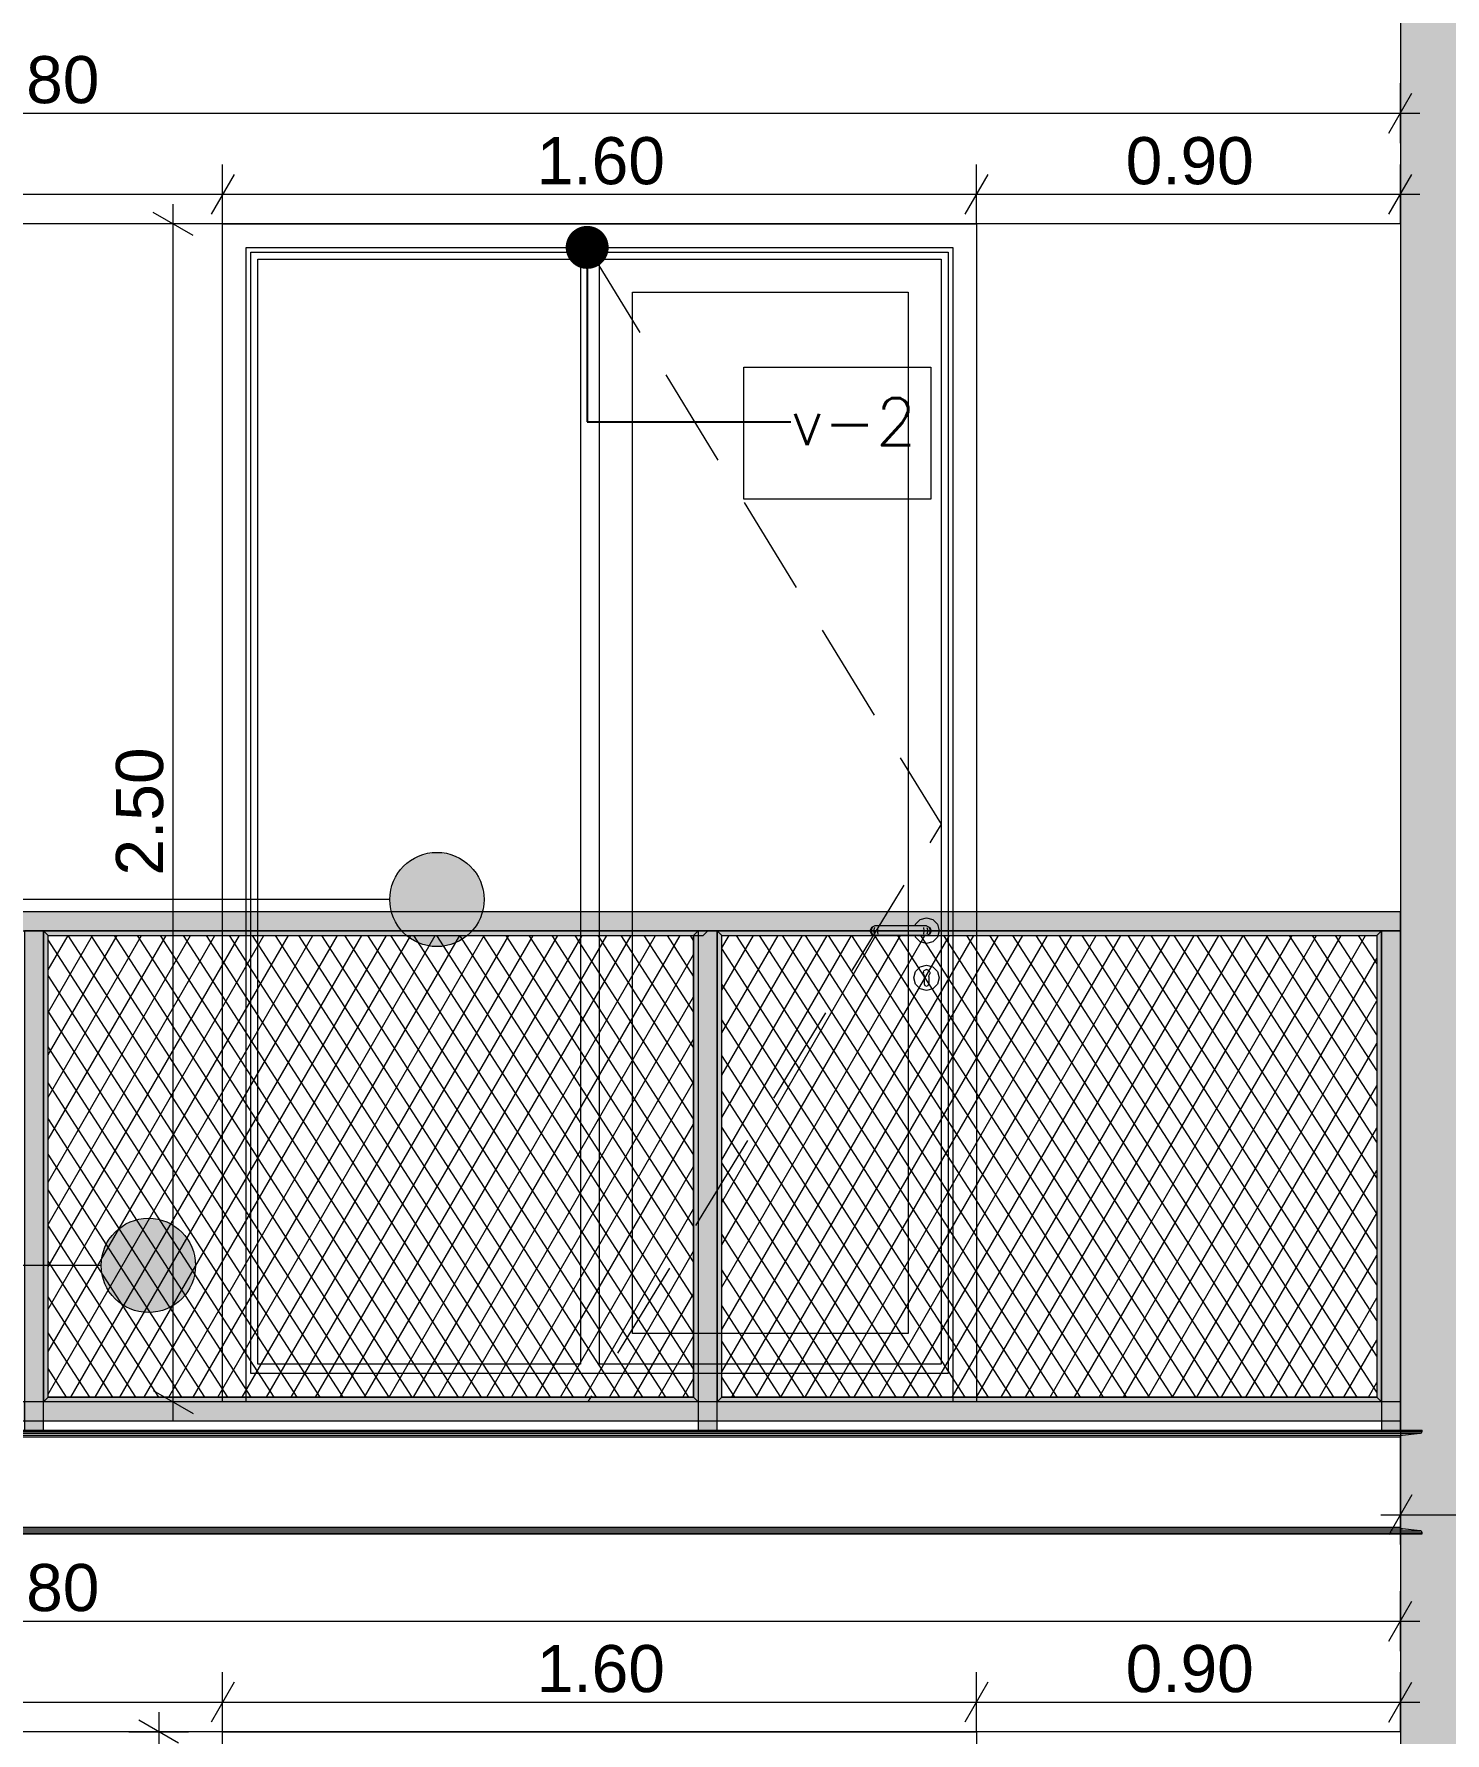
# Model space of a CAD drawing. Header units: millimetres. Extents: x 475616349 to 476941521, y 4620115302 to 4621446928.
# Drawn here: x 476651762 to 476654757, y 4620522118 to 4620525723 of the extents above; entities that cross this region are included whole.
import ezdxf

# ---------------------------------------------------------------- set-up
doc = ezdxf.new("R2010")
doc.units = ezdxf.units.MM
doc.header["$MEASUREMENT"] = 0
doc.linetypes.add('Hidden Line', pattern=[317.5, 211.666667, -105.833333])
for name, color, linetype, lineweight in [('2D Drafting - General_Pen_No__30_Pen_No__9_Pen_No__9_Pen_No__253', 252, 'Continuous', 0), ('2D Drafting - General_Pen_No__30_Pen_No__9_Pen_No__9_Pen_No__7', 7, 'Continuous', 0), ('2D Drafting - General_Pen_No__7_Pen_No__7', 7, 'Continuous', 0), ('New_2D Drafting - General_Pen_No__2_Pen_No__250', 7, 'Continuous', 0), ('New_2D Drafting - General_Pen_No__30_Pen_No__9_Pen_No__9_Pen_No__255', 255, 'Continuous', 0), ('New_2D Drafting - General_Pen_No__30_Pen_No__9_Pen_No__9_Pen_No__7', 7, 'Continuous', 0), ('New_2D Drafting - General_Pen_No__4', 7, 'Continuous', 0), ('New_2D Drafting - General_Pen_No__7', 7, 'Continuous', 0), ('New_Structural - Bearing_Pen_No__250', 7, 'Continuous', 0), ('New_zoma_Pen_No__4', 7, 'Continuous', 0), ('New_zoma_Pen_No__7', 7, 'Continuous', 0), ('Structural - Bearing_Pen_No__250', 7, 'Continuous', 0), ('zoma_Pen_No__142', 142, 'Continuous', 0), ('zoma_Pen_No__5_Pen_No__142', 142, 'Continuous', 0)]:
    doc.layers.add(name, color=color, linetype=linetype, lineweight=lineweight)
for name, color, linetype in [('New_zoma', 7, 'Continuous'), ('zoma', 7, 'Continuous'), ('zoma_Pen_No__5', 7, 'Continuous')]:
    doc.layers.add(name, color=color, linetype=linetype)
doc.styles.add('GENERATED_STYLE_1', font='arial.ttf')
doc.styles.add('GENERATED_STYLE_2', font='arial.ttf')
doc.dimstyles.new('GENERATED_STYLE__1', dxfattribs={"dimtxt": 200, "dimasz": 64.421331, "dimexe": 0.18, "dimexo": 3, "dimgap": 0.09, "dimtad": 1, "dimtih": 1, "dimtoh": 1, "dimlfac": 0.001, "dimzin": 0, "dimdsep": 46, "dimtxsty": 'GENERATED_STYLE_2', "dimblk": 'ARROWHEAD_2', "dimblk1": 'ARROWHEAD_2', "dimblk2": 'ARROWHEAD_2', "dimcen": 0.09, "dimclrd": 142, "dimclre": 142, "dimclrt": 142, "dimadec": 0, "dimazin": 0, "dimtfac": 1, "dimtdec": 4, "dimtmove": 0, "dimatfit": 3, "dimfxl": 1, "dimtolj": 1, "dimtzin": 0, "dimarcsym": 0})
doc.dimstyles.new('GENERATED_STYLE__18', dxfattribs={"dimtxt": 100, "dimasz": 64.421331, "dimexe": 0.18, "dimexo": 3, "dimgap": 0.09, "dimtad": 1, "dimtih": 1, "dimtoh": 1, "dimlfac": 0.001, "dimzin": 0, "dimdsep": 46, "dimtxsty": 'GENERATED_STYLE_1', "dimblk": 'ARROWHEAD_2', "dimblk1": 'ARROWHEAD_2', "dimblk2": 'ARROWHEAD_2', "dimcen": 0.09, "dimclrd": 7, "dimclre": 7, "dimclrt": 7, "dimadec": 0, "dimazin": 0, "dimtfac": 1, "dimtdec": 4, "dimtmove": 0, "dimatfit": 3, "dimfxl": 1, "dimtolj": 1, "dimtzin": 0, "dimarcsym": 0})
doc.dimstyles.new('GENERATED_STYLE__19', dxfattribs={"dimtxt": 100, "dimasz": 64.421331, "dimexe": 0.18, "dimexo": 3, "dimgap": 0.09, "dimtad": 1, "dimlfac": 0.001, "dimzin": 0, "dimdsep": 46, "dimtxsty": 'GENERATED_STYLE_1', "dimblk": 'ARROWHEAD_2', "dimblk1": 'ARROWHEAD_2', "dimblk2": 'ARROWHEAD_2', "dimcen": 0.09, "dimclrd": 7, "dimclre": 7, "dimclrt": 7, "dimadec": 0, "dimazin": 0, "dimtfac": 1, "dimtdec": 4, "dimtmove": 0, "dimatfit": 3, "dimfxl": 1, "dimtolj": 1, "dimtzin": 0, "dimarcsym": 0})
doc.dimstyles.new('GENERATED_STYLE__48', dxfattribs={"dimtxt": 0.18, "dimasz": 182.4, "dimexe": 0.18, "dimexo": 0.0625, "dimgap": 0.09, "dimtad": 0, "dimtih": 1, "dimtoh": 1, "dimdec": 4, "dimzin": 0, "dimdsep": 46, "dimcen": 0.09, "dimadec": 0, "dimazin": 0, "dimtfac": 1, "dimtdec": 4, "dimtmove": 0, "dimatfit": 3, "dimldrblk": 'ARROWHEAD_11', "dimfxl": 1, "dimtolj": 1, "dimtzin": 0, "dimarcsym": 0})
pattern_1 = [(60, (476577134.07, 4620325125.74), (-38.971143, 22.5), []), (122.833095, (476577134.07, 4620325125.74), (36.80608, 18.75), [])]

# ---------------------------------------------------------------- blocks, each defined once
blk = doc.blocks.new('*D215', base_point=(476577134.1, 4620325125.7))
at = {"layer": 'zoma_Pen_No__142', "color": 142, "linetype": 'Continuous', "lineweight": 0, "transparency": 16777216}
for p, q in [((476647960.3, 4620514642.2), (476647911.3, 4620514557.4)), ((476647935.8, 4620514536.2), (476647935.8, 4620514663.4)), ((476689711.3, 4620514557.4), (476689760.3, 4620514642.2)), ((476689735.8, 4620514536.2), (476689735.8, 4620514663.4)), ((476647894.3, 4620514599.8), (476647935.8, 4620514599.8)), ((476647935.8, 4620514599.8), (476689735.8, 4620514599.8)), ((476689735.8, 4620514599.8), (476689777.2, 4620514599.8))]:
    blk.add_line(p, q, dxfattribs=at)
at = {"layer": 'zoma_Pen_No__142', "color": 142, "lineweight": 0, "transparency": 16777216, "insert": (476668493.8, 4620514639.8), "char_height": 200, "attachment_point": 7, "style": 'GENERATED_STYLE_2'}
blk.add_mtext('\\A1;{\\pql;\\fArial CYR|b0|i0|c204|p34;41.80}', dxfattribs=at)
blk = doc.blocks.new('ARROWHEAD_2')
at = {"color": 0, "linetype": 'Continuous', "lineweight": 0}
for p, q in [((-0.378, -0.655), (0.378, 0.655)), ((0, 0), (-1, 0))]:
    blk.add_line(p, q, dxfattribs=at)
blk = doc.blocks.new('*D683', base_point=(476577134.1, 4620325125.7))
at = {"layer": 'New_zoma_Pen_No__4', "color": 7, "linetype": 'Continuous', "lineweight": 0, "transparency": 16777216}
for p, q in [((476648862, 4620522291.4), (476648862, 4620522418.6)), ((476654662, 4620522291.4), (476654662, 4620522418.6)), ((476648886.5, 4620522397.4), (476648837.5, 4620522312.6)), ((476654637.5, 4620522312.6), (476654686.5, 4620522397.4)), ((476648820.6, 4620522355), (476648862, 4620522355)), ((476648862, 4620522355), (476654662, 4620522355)), ((476654662, 4620522355), (476654703.5, 4620522355))]:
    blk.add_line(p, q, dxfattribs=at)
at = {"layer": 'New_zoma_Pen_No__7', "color": 7, "lineweight": 0, "transparency": 16777216, "insert": (476651629, 4620522375), "char_height": 100, "attachment_point": 7, "style": 'GENERATED_STYLE_1'}
blk.add_mtext('\\A1;{\\pql;\\fArial|b0|i0|c0|p34;5.80}', dxfattribs=at)
blk = doc.blocks.new('*D686', base_point=(476577134.1, 4620325125.7))
at = {"layer": 'New_zoma_Pen_No__4', "color": 7, "linetype": 'Continuous', "lineweight": 0, "transparency": 16777216}
for p, q in [((476650961.9, 4620522119.4), (476650961.9, 4620522246.6)), ((476652162.3, 4620522119.4), (476652162.3, 4620522246.6)), ((476650986.3, 4620522225.4), (476650937.4, 4620522140.6)), ((476652186.7, 4620522225.4), (476652137.8, 4620522140.6)), ((476650961.9, 4620522183), (476652162.3, 4620522183))]:
    blk.add_line(p, q, dxfattribs=at)
at = {"layer": 'New_zoma_Pen_No__7', "color": 7, "lineweight": 0, "transparency": 16777216, "insert": (476651429, 4620522203), "char_height": 100, "attachment_point": 7, "style": 'GENERATED_STYLE_1'}
blk.add_mtext('\\A1;{\\pql;\\fArial|b0|i0|c0|p34;1.20}', dxfattribs=at)
blk = doc.blocks.new('*D687', base_point=(476577134.1, 4620325125.7))
at = {"layer": 'New_zoma_Pen_No__4', "color": 7, "linetype": 'Continuous', "lineweight": 0, "transparency": 16777216}
for p, q in [((476652162.3, 4620522119.4), (476652162.3, 4620522246.6)), ((476653762.3, 4620522119.4), (476653762.3, 4620522246.6)), ((476652186.7, 4620522225.4), (476652137.8, 4620522140.6)), ((476653786.7, 4620522225.4), (476653737.8, 4620522140.6)), ((476652162.3, 4620522183), (476653762.3, 4620522183))]:
    blk.add_line(p, q, dxfattribs=at)
at = {"layer": 'New_zoma_Pen_No__7', "color": 7, "lineweight": 0, "transparency": 16777216, "insert": (476652829.2, 4620522203), "char_height": 100, "attachment_point": 7, "style": 'GENERATED_STYLE_1'}
blk.add_mtext('\\A1;{\\pql;\\fArial|b0|i0|c0|p34;1.60}', dxfattribs=at)
blk = doc.blocks.new('*D688', base_point=(476577134.1, 4620325125.7))
at = {"layer": 'New_zoma_Pen_No__4', "color": 7, "linetype": 'Continuous', "lineweight": 0, "transparency": 16777216}
for p, q in [((476653762.3, 4620522119.4), (476653762.3, 4620522246.6)), ((476654662, 4620522119.4), (476654662, 4620522246.6)), ((476653786.7, 4620522225.4), (476653737.8, 4620522140.6)), ((476654637.5, 4620522140.6), (476654686.5, 4620522225.4)), ((476653762.3, 4620522183), (476654662, 4620522183)), ((476654662, 4620522183), (476654703.5, 4620522183))]:
    blk.add_line(p, q, dxfattribs=at)
at = {"layer": 'New_zoma_Pen_No__7', "color": 7, "lineweight": 0, "transparency": 16777216, "insert": (476654079.1, 4620522203), "char_height": 100, "attachment_point": 7, "style": 'GENERATED_STYLE_1'}
blk.add_mtext('\\A1;{\\pql;\\fArial|b0|i0|c0|p34;0.90}', dxfattribs=at)
blk = doc.blocks.new('*D690', base_point=(476577134.1, 4620325125.7))
at = {"layer": 'New_zoma_Pen_No__4', "color": 7, "linetype": 'Continuous', "lineweight": 0, "transparency": 16777216}
for p, q in [((476652069.1, 4620522095.9), (476651984.4, 4620522144.8)), ((476652026.8, 4620522161.8), (476652026.8, 4620522120.4)), ((476651963.2, 4620522120.4), (476652090.3, 4620522120.4)), ((476652026.8, 4620522120.4), (476652026.8, 4620519620.4)), ((476651984.4, 4620519644.8), (476652069.1, 4620519595.9)), ((476651963.2, 4620519620.4), (476652090.3, 4620519620.4)), ((476652026.8, 4620519620.4), (476652026.8, 4620519578.9))]:
    blk.add_line(p, q, dxfattribs=at)
at = {"layer": 'New_zoma_Pen_No__7', "color": 7, "lineweight": 0, "transparency": 16777216, "insert": (476652006.8, 4620520737.3), "char_height": 100, "attachment_point": 7, "rotation": 90.0002, "style": 'GENERATED_STYLE_1'}
blk.add_mtext('\\A1;{\\pql;\\fArial|b0|i0|c0|p34;2.50}', dxfattribs=at)
blk = doc.blocks.new('*D704', base_point=(476577134.1, 4620325125.7))
at = {"layer": 'New_zoma_Pen_No__4', "color": 7, "linetype": 'Continuous', "lineweight": 0, "transparency": 16777216}
for p, q in [((476648886.5, 4620525597.4), (476648837.5, 4620525512.6)), ((476648862, 4620525491.4), (476648862, 4620525618.6)), ((476654637.5, 4620525512.6), (476654686.5, 4620525597.4)), ((476654662, 4620525491.4), (476654662, 4620525618.6)), ((476648820.6, 4620525555), (476648862, 4620525555)), ((476648862, 4620525555), (476654662, 4620525555)), ((476654662, 4620525555), (476654703.5, 4620525555))]:
    blk.add_line(p, q, dxfattribs=at)
at = {"layer": 'New_zoma_Pen_No__7', "color": 7, "lineweight": 0, "transparency": 16777216, "insert": (476651629, 4620525575), "char_height": 100, "attachment_point": 7, "style": 'GENERATED_STYLE_1'}
blk.add_mtext('\\A1;{\\pql;\\fArial|b0|i0|c0|p34;5.80}', dxfattribs=at)
blk = doc.blocks.new('*D707', base_point=(476577134.1, 4620325125.7))
at = {"layer": 'New_zoma_Pen_No__4', "color": 7, "linetype": 'Continuous', "lineweight": 0, "transparency": 16777216}
for p, q in [((476650986.3, 4620525425.4), (476650937.4, 4620525340.6)), ((476650961.9, 4620525319.4), (476650961.9, 4620525446.6)), ((476652186.7, 4620525425.4), (476652137.8, 4620525340.6)), ((476652162.3, 4620525319.4), (476652162.3, 4620525446.6)), ((476650961.9, 4620525383), (476652162.3, 4620525383))]:
    blk.add_line(p, q, dxfattribs=at)
at = {"layer": 'New_zoma_Pen_No__7', "color": 7, "lineweight": 0, "transparency": 16777216, "insert": (476651429, 4620525403), "char_height": 100, "attachment_point": 7, "style": 'GENERATED_STYLE_1'}
blk.add_mtext('\\A1;{\\pql;\\fArial|b0|i0|c0|p34;1.20}', dxfattribs=at)
blk = doc.blocks.new('*D708', base_point=(476577134.1, 4620325125.7))
at = {"layer": 'New_zoma_Pen_No__4', "color": 7, "linetype": 'Continuous', "lineweight": 0, "transparency": 16777216}
for p, q in [((476652186.7, 4620525425.4), (476652137.8, 4620525340.6)), ((476652162.3, 4620525319.4), (476652162.3, 4620525446.6)), ((476653786.7, 4620525425.4), (476653737.8, 4620525340.6)), ((476653762.3, 4620525319.4), (476653762.3, 4620525446.6)), ((476652162.3, 4620525383), (476653762.3, 4620525383))]:
    blk.add_line(p, q, dxfattribs=at)
at = {"layer": 'New_zoma_Pen_No__7', "color": 7, "lineweight": 0, "transparency": 16777216, "insert": (476652829.2, 4620525403), "char_height": 100, "attachment_point": 7, "style": 'GENERATED_STYLE_1'}
blk.add_mtext('\\A1;{\\pql;\\fArial|b0|i0|c0|p34;1.60}', dxfattribs=at)
blk = doc.blocks.new('*D709', base_point=(476577134.1, 4620325125.7))
at = {"layer": 'New_zoma_Pen_No__4', "color": 7, "linetype": 'Continuous', "lineweight": 0, "transparency": 16777216}
for p, q in [((476653786.7, 4620525425.4), (476653737.8, 4620525340.6)), ((476653762.3, 4620525319.4), (476653762.3, 4620525446.6)), ((476654637.5, 4620525340.6), (476654686.5, 4620525425.4)), ((476654662, 4620525319.4), (476654662, 4620525446.6)), ((476653762.3, 4620525383), (476654662, 4620525383)), ((476654662, 4620525383), (476654703.5, 4620525383))]:
    blk.add_line(p, q, dxfattribs=at)
at = {"layer": 'New_zoma_Pen_No__7', "color": 7, "lineweight": 0, "transparency": 16777216, "insert": (476654079.1, 4620525403), "char_height": 100, "attachment_point": 7, "style": 'GENERATED_STYLE_1'}
blk.add_mtext('\\A1;{\\pql;\\fArial|b0|i0|c0|p34;0.90}', dxfattribs=at)
blk = doc.blocks.new('*D710', base_point=(476577134.1, 4620325125.7))
at = {"layer": 'New_zoma_Pen_No__4', "color": 7, "linetype": 'Continuous', "lineweight": 0, "transparency": 16777216}
for p, q in [((476648862, 4620528691.4), (476648862, 4620528818.6)), ((476654662, 4620528691.4), (476654662, 4620528818.6)), ((476648886.5, 4620528797.4), (476648837.5, 4620528712.6)), ((476654637.5, 4620528712.6), (476654686.5, 4620528797.4)), ((476648820.6, 4620528755), (476648862, 4620528755)), ((476648862, 4620528755), (476654662, 4620528755)), ((476654662, 4620528755), (476654703.5, 4620528755))]:
    blk.add_line(p, q, dxfattribs=at)
at = {"layer": 'New_zoma_Pen_No__7', "color": 7, "lineweight": 0, "transparency": 16777216, "insert": (476651629, 4620528775), "char_height": 100, "attachment_point": 7, "style": 'GENERATED_STYLE_1'}
blk.add_mtext('\\A1;{\\pql;\\fArial|b0|i0|c0|p34;5.80}', dxfattribs=at)
blk = doc.blocks.new('*D713', base_point=(476577134.1, 4620325125.7))
at = {"layer": 'New_zoma_Pen_No__4', "color": 7, "linetype": 'Continuous', "lineweight": 0, "transparency": 16777216}
for p, q in [((476650986.3, 4620528625.4), (476650937.4, 4620528540.6)), ((476650961.9, 4620528519.4), (476650961.9, 4620528646.6)), ((476652186.7, 4620528625.4), (476652137.8, 4620528540.6)), ((476652162.3, 4620528519.4), (476652162.3, 4620528646.6)), ((476650961.9, 4620528583), (476652162.3, 4620528583))]:
    blk.add_line(p, q, dxfattribs=at)
at = {"layer": 'New_zoma_Pen_No__7', "color": 7, "lineweight": 0, "transparency": 16777216, "insert": (476651429, 4620528603), "char_height": 100, "attachment_point": 7, "style": 'GENERATED_STYLE_1'}
blk.add_mtext('\\A1;{\\pql;\\fArial|b0|i0|c0|p34;1.20}', dxfattribs=at)
blk = doc.blocks.new('*D714', base_point=(476577134.1, 4620325125.7))
at = {"layer": 'New_zoma_Pen_No__4', "color": 7, "linetype": 'Continuous', "lineweight": 0, "transparency": 16777216}
for p, q in [((476652186.7, 4620528625.4), (476652137.8, 4620528540.6)), ((476652162.3, 4620528519.4), (476652162.3, 4620528646.6)), ((476653786.7, 4620528625.4), (476653737.8, 4620528540.6)), ((476653762.3, 4620528519.4), (476653762.3, 4620528646.6)), ((476652162.3, 4620528583), (476653762.3, 4620528583))]:
    blk.add_line(p, q, dxfattribs=at)
at = {"layer": 'New_zoma_Pen_No__7', "color": 7, "lineweight": 0, "transparency": 16777216, "insert": (476652829.2, 4620528603), "char_height": 100, "attachment_point": 7, "style": 'GENERATED_STYLE_1'}
blk.add_mtext('\\A1;{\\pql;\\fArial|b0|i0|c0|p34;1.60}', dxfattribs=at)
blk = doc.blocks.new('*D715', base_point=(476577134.1, 4620325125.7))
at = {"layer": 'New_zoma_Pen_No__4', "color": 7, "linetype": 'Continuous', "lineweight": 0, "transparency": 16777216}
for p, q in [((476653786.7, 4620528625.4), (476653737.8, 4620528540.6)), ((476653762.3, 4620528519.4), (476653762.3, 4620528646.6)), ((476654637.5, 4620528540.6), (476654686.5, 4620528625.4)), ((476654662, 4620528519.4), (476654662, 4620528646.6)), ((476653762.3, 4620528583), (476654662, 4620528583)), ((476654662, 4620528583), (476654703.5, 4620528583))]:
    blk.add_line(p, q, dxfattribs=at)
at = {"layer": 'New_zoma_Pen_No__7', "color": 7, "lineweight": 0, "transparency": 16777216, "insert": (476654079.1, 4620528603), "char_height": 100, "attachment_point": 7, "style": 'GENERATED_STYLE_1'}
blk.add_mtext('\\A1;{\\pql;\\fArial|b0|i0|c0|p34;0.90}', dxfattribs=at)
blk = doc.blocks.new('*D716', base_point=(476577134.1, 4620325125.7))
at = {"layer": 'New_zoma_Pen_No__4', "color": 7, "linetype": 'Continuous', "lineweight": 0, "transparency": 16777216}
for p, q in [((476648862, 4620531891.4), (476648862, 4620532018.6)), ((476654662, 4620531891.4), (476654662, 4620532018.6)), ((476648886.5, 4620531997.4), (476648837.5, 4620531912.6)), ((476654637.5, 4620531912.6), (476654686.5, 4620531997.4)), ((476648820.6, 4620531955), (476648862, 4620531955)), ((476648862, 4620531955), (476654662, 4620531955)), ((476654662, 4620531955), (476654703.5, 4620531955))]:
    blk.add_line(p, q, dxfattribs=at)
at = {"layer": 'New_zoma_Pen_No__7', "color": 7, "lineweight": 0, "transparency": 16777216, "insert": (476651629, 4620531975), "char_height": 100, "attachment_point": 7, "style": 'GENERATED_STYLE_1'}
blk.add_mtext('\\A1;{\\pql;\\fArial|b0|i0|c0|p34;5.80}', dxfattribs=at)
blk = doc.blocks.new('*D719', base_point=(476577134.1, 4620325125.7))
at = {"layer": 'New_zoma_Pen_No__4', "color": 7, "linetype": 'Continuous', "lineweight": 0, "transparency": 16777216}
for p, q in [((476650961.9, 4620531719.4), (476650961.9, 4620531846.6)), ((476652162.3, 4620531719.4), (476652162.3, 4620531846.6)), ((476650986.3, 4620531825.4), (476650937.4, 4620531740.6)), ((476652186.7, 4620531825.4), (476652137.8, 4620531740.6)), ((476650961.9, 4620531783), (476652162.3, 4620531783))]:
    blk.add_line(p, q, dxfattribs=at)
at = {"layer": 'New_zoma_Pen_No__7', "color": 7, "lineweight": 0, "transparency": 16777216, "insert": (476651429, 4620531803), "char_height": 100, "attachment_point": 7, "style": 'GENERATED_STYLE_1'}
blk.add_mtext('\\A1;{\\pql;\\fArial|b0|i0|c0|p34;1.20}', dxfattribs=at)
blk = doc.blocks.new('*D720', base_point=(476577134.1, 4620325125.7))
at = {"layer": 'New_zoma_Pen_No__4', "color": 7, "linetype": 'Continuous', "lineweight": 0, "transparency": 16777216}
for p, q in [((476652162.3, 4620531719.4), (476652162.3, 4620531846.6)), ((476653762.3, 4620531719.4), (476653762.3, 4620531846.6)), ((476652186.7, 4620531825.4), (476652137.8, 4620531740.6)), ((476653786.7, 4620531825.4), (476653737.8, 4620531740.6)), ((476652162.3, 4620531783), (476653762.3, 4620531783))]:
    blk.add_line(p, q, dxfattribs=at)
at = {"layer": 'New_zoma_Pen_No__7', "color": 7, "lineweight": 0, "transparency": 16777216, "insert": (476652829.2, 4620531803), "char_height": 100, "attachment_point": 7, "style": 'GENERATED_STYLE_1'}
blk.add_mtext('\\A1;{\\pql;\\fArial|b0|i0|c0|p34;1.60}', dxfattribs=at)
blk = doc.blocks.new('*D721', base_point=(476577134.1, 4620325125.7))
at = {"layer": 'New_zoma_Pen_No__4', "color": 7, "linetype": 'Continuous', "lineweight": 0, "transparency": 16777216}
for p, q in [((476653762.3, 4620531719.4), (476653762.3, 4620531846.6)), ((476654662, 4620531719.4), (476654662, 4620531846.6)), ((476653786.7, 4620531825.4), (476653737.8, 4620531740.6)), ((476654637.5, 4620531740.6), (476654686.5, 4620531825.4)), ((476653762.3, 4620531783), (476654662, 4620531783)), ((476654662, 4620531783), (476654703.5, 4620531783))]:
    blk.add_line(p, q, dxfattribs=at)
at = {"layer": 'New_zoma_Pen_No__7', "color": 7, "lineweight": 0, "transparency": 16777216, "insert": (476654079.1, 4620531803), "char_height": 100, "attachment_point": 7, "style": 'GENERATED_STYLE_1'}
blk.add_mtext('\\A1;{\\pql;\\fArial|b0|i0|c0|p34;0.90}', dxfattribs=at)
blk = doc.blocks.new('*D723', base_point=(476577134.1, 4620325125.7))
at = {"layer": 'New_zoma_Pen_No__4', "color": 7, "linetype": 'Continuous', "lineweight": 0, "transparency": 16777216}
for p, q in [((476652099.7, 4620525295.9), (476652015, 4620525344.8)), ((476652057.4, 4620525320.4), (476652057.4, 4620525361.8)), ((476652120.9, 4620525320.4), (476651993.8, 4620525320.4)), ((476652057.4, 4620522820.4), (476652057.4, 4620525320.4)), ((476652120.9, 4620522820.4), (476651993.8, 4620522820.4)), ((476652015, 4620522844.8), (476652099.7, 4620522795.9)), ((476652057.4, 4620522778.9), (476652057.4, 4620522820.4))]:
    blk.add_line(p, q, dxfattribs=at)
at = {"layer": 'New_zoma_Pen_No__7', "color": 7, "lineweight": 0, "transparency": 16777216, "insert": (476652037.4, 4620523937.3), "char_height": 100, "attachment_point": 7, "rotation": 90.0002, "style": 'GENERATED_STYLE_1'}
blk.add_mtext('\\A1;{\\pql;\\fArial|b0|i0|c0|p34;2.50}', dxfattribs=at)
blk = doc.blocks.new('*D732', base_point=(476577134.1, 4620325125.7))
at = {"layer": 'New_zoma_Pen_No__4', "color": 7, "linetype": 'Continuous', "lineweight": 0, "transparency": 16777216}
for p, q in [((476655020.2, 4620522820.4), (476654893, 4620522820.4)), ((476654914.2, 4620522844.8), (476654999, 4620522795.9)), ((476654956.6, 4620519520.4), (476654956.6, 4620522820.4)), ((476654914.2, 4620519544.8), (476654999, 4620519495.9)), ((476655020.2, 4620519520.4), (476654893, 4620519520.4))]:
    blk.add_line(p, q, dxfattribs=at)
at = {"layer": 'New_zoma_Pen_No__7', "color": 7, "lineweight": 0, "transparency": 16777216, "insert": (476654936.6, 4620521037.3), "char_height": 100, "attachment_point": 7, "rotation": 90, "style": 'GENERATED_STYLE_1'}
blk.add_mtext('\\A1;{\\pql;\\fArial|b0|i0|c0|p34;3.30}', dxfattribs=at)
blk = doc.blocks.new('*D739', base_point=(476577134.1, 4620325125.7))
at = {"layer": 'New_zoma_Pen_No__4', "color": 7, "linetype": 'Continuous', "lineweight": 0, "transparency": 16777216}
for p, q in [((476654662, 4620522517.5), (476654662, 4620522644.6)), ((476661962.1, 4620522517.5), (476661962.1, 4620522644.6)), ((476654686.5, 4620522623.4), (476654637.5, 4620522538.6)), ((476661937.7, 4620522538.6), (476661986.6, 4620522623.4)), ((476654620.6, 4620522581), (476654662, 4620522581)), ((476654662, 4620522581), (476661962.1, 4620522581)), ((476661962.1, 4620522581), (476662003.6, 4620522581))]:
    blk.add_line(p, q, dxfattribs=at)
at = {"layer": 'New_zoma_Pen_No__7', "color": 7, "lineweight": 0, "transparency": 16777216, "insert": (476658179, 4620522601), "char_height": 100, "attachment_point": 7, "style": 'GENERATED_STYLE_1'}
blk.add_mtext('\\A1;{\\pql;\\fArial|b0|i0|c0|p34;7.30}', dxfattribs=at)
blk = doc.blocks.new('ARROWHEAD_11')
at = {"color": 0, "linetype": 'Continuous', "lineweight": 0}
blk.add_line((0, 0), (-1, 0), dxfattribs=at)
at = {"color": 0, "linetype": 'Continuous', "lineweight": 0, "const_width": 0.25, "flags": 128}
blk.add_lwpolyline([(-0.125, 0, 1), (0.125, 0, 1)], format="xyb", close=True, dxfattribs=at)
blk = doc.blocks.new('Line_65', base_point=(476652617.3, 4620523886.5))
at = {"layer": 'zoma_Pen_No__5_Pen_No__142', "linetype": 'Continuous', "lineweight": 0}
blk.add_hatch(color=142, dxfattribs=at).paths.add_polyline_path([(476652517.3, 4620523886.5), (476652524.9, 4620523848.3), (476652546.6, 4620523815.8), (476652579, 4620523794.2), (476652617.3, 4620523786.5), (476652655.6, 4620523794.2), (476652688, 4620523815.8), (476652709.7, 4620523848.3), (476652717.3, 4620523886.5), (476652709.7, 4620523924.8), (476652688, 4620523957.2), (476652655.6, 4620523978.9), (476652617.3, 4620523986.5), (476652579, 4620523978.9), (476652546.6, 4620523957.2), (476652524.9, 4620523924.8)])
at = {"layer": 'zoma_Pen_No__5_Pen_No__142', "color": 142, "linetype": 'Continuous', "lineweight": 0}
blk.add_line((476652517.3, 4620523886.5), (476638290.6, 4620523886.5), dxfattribs=at)
blk.add_circle((476652617.3, 4620523886.5), 100, dxfattribs=at)
blk = doc.blocks.new('Line_67', base_point=(476652004.8, 4620523110))
at = {"layer": 'zoma_Pen_No__5_Pen_No__142', "linetype": 'Continuous', "lineweight": 0}
blk.add_hatch(color=142, dxfattribs=at).paths.add_polyline_path([(476651904.8, 4620523110), (476651912.4, 4620523071.7), (476651934.1, 4620523039.3), (476651966.5, 4620523017.6), (476652004.8, 4620523010), (476652043.1, 4620523017.6), (476652075.5, 4620523039.3), (476652097.2, 4620523071.7), (476652104.8, 4620523110), (476652097.2, 4620523148.3), (476652075.5, 4620523180.7), (476652043.1, 4620523202.4), (476652004.8, 4620523210), (476651966.5, 4620523202.4), (476651934.1, 4620523180.7), (476651912.4, 4620523148.3)])
at = {"layer": 'zoma_Pen_No__5_Pen_No__142', "color": 142, "linetype": 'Continuous', "lineweight": 0}
blk.add_line((476651904.8, 4620523110), (476638284.6, 4620523110), dxfattribs=at)
blk.add_circle((476652004.8, 4620523110), 100, dxfattribs=at)

msp = doc.modelspace()

# ---------------------------------------------------------------- hatches: boundary and pattern name
at = {"layer": '2D Drafting - General_Pen_No__30_Pen_No__9_Pen_No__9_Pen_No__253', "linetype": 'Continuous', "lineweight": 0}
h = msp.add_hatch(dxfattribs=at)
h.set_pattern_fill('BRICK___RUNNING_BOND', color=252, style=0, pattern_type=2)
h.set_pattern_definition([(0, (476692910.175, 4620522353.93), (0, 66.64), []), (90, (476692910.17, 4620522353.93), (-244.8, 0), [66.64, -66.64]), (90, (476693032.57, 4620522420.57), (-244.8, 0), [66.64, -66.64])])
h.paths.add_polyline_path([(476647692.13, 4620532819.956), (476647692.13, 4620519520.362), (476648861.998, 4620519520.362), (476648862.006, 4620522120.37), (476648862.006, 4620523542.007), (476648862.006, 4620531720.362), (476648862.006, 4620531932.715), (476648862.006, 4620532420.362), (476654662.006, 4620532420.362), (476654662.006, 4620519520.362), (476661919.968, 4620519520.362), (476661962.147, 4620519520.362), (476661962.147, 4620522820.364), (476661962.147, 4620525320.374), (476661962.147, 4620525944.887), (476661962.147, 4620532420.374), (476665762.003, 4620532420.374), (476665762.003, 4620522120.38), (476665162.198, 4620522120.38), (476665162.198, 4620517320.329), (476668462.159, 4620517320.329), (476668462.159, 4620517320.295), (476668932.159, 4620517320.295), (476668932.159, 4620532819.956), (476661962.147, 4620532819.956), (476655062.006, 4620532819.956)])
h.paths.add_polyline_path([(476661562.006, 4620526020.374), (476655062.006, 4620526020.374), (476655062.006, 4620528520.374), (476661562.006, 4620528520.374)], flags=0)
h.paths.add_polyline_path([(476661562.006, 4620522820.364), (476655062.006, 4620522820.364), (476655062.006, 4620525320.374), (476661562.006, 4620525320.374)], flags=0)
h.paths.add_polyline_path([(476661562.006, 4620529220.374), (476655062.006, 4620529220.374), (476655062.006, 4620531720.361), (476661562.006, 4620531720.361)], flags=0)
h.paths.add_polyline_path([(476656112.047, 4620522120.412), (476656112.047, 4620519620.412), (476657707.931, 4620519620.412), (476657712.047, 4620519620.412), (476657712.047, 4620522120.412)], flags=0)
h.paths.add_polyline_path([(476666262.224, 4620522120.362), (476666262.224, 4620520520.362), (476667862.223, 4620520520.362), (476667862.223, 4620522120.362)], flags=0)
h.paths.add_polyline_path([(476667862.223, 4620530120.362), (476667862.223, 4620531720.362), (476666262.224, 4620531720.362), (476666262.224, 4620530120.362)], flags=0)
h.paths.add_polyline_path([(476666262.228, 4620528520.362), (476666262.228, 4620526920.362), (476667862.228, 4620526920.362), (476667862.228, 4620528520.362)], flags=0)
h.paths.add_polyline_path([(476666262.228, 4620523720.362), (476667862.228, 4620523720.362), (476667862.228, 4620525320.362), (476666262.228, 4620525320.362)], flags=0)
h.paths.add_polyline_path([(476666262.435, 4620518320.362), (476667862.006, 4620518320.362), (476667862.006, 4620518920.362), (476666262.435, 4620518920.362)], flags=0)
at = {"layer": 'New_2D Drafting - General_Pen_No__30_Pen_No__9_Pen_No__9_Pen_No__255', "linetype": 'Continuous', "lineweight": 0}
for points in [[(476648862.006, 4620523860.365), (476648862.006, 4620523820.365), (476654662.006, 4620523820.365), (476654662.006, 4620523860.365)], [(476651742.006, 4620522760.337), (476651782.006, 4620522760.337), (476651782.006, 4620523820.365), (476651742.006, 4620523820.365)], [(476651782.006, 4620522820.364), (476651792.006, 4620522830.364), (476651792.006, 4620523810.391), (476651782.006, 4620523820.391)], [(476653182.006, 4620523810.391), (476653192.006, 4620523820.391), (476651782.006, 4620523820.391), (476651792.006, 4620523810.391)], [(476653172.006, 4620522820.337), (476653162.006, 4620522830.337), (476653162.006, 4620523810.365), (476653172.006, 4620523820.365)], [(476653172.006, 4620522760.337), (476653212.006, 4620522760.337), (476653212.006, 4620523820.365), (476653172.006, 4620523820.365)], [(476653212.006, 4620522820.364), (476653222.006, 4620522830.364), (476653222.006, 4620523810.365), (476653212.006, 4620523820.365)], [(476654612.033, 4620523810.365), (476654622.033, 4620523820.365), (476653212.006, 4620523820.365), (476653222.006, 4620523810.365)], [(476654622.006, 4620523820.365), (476654611.92, 4620523810.365), (476654611.92, 4620522830.364), (476654622.006, 4620522820.364)], [(476654622.006, 4620522760.371), (476654662.006, 4620522760.371), (476654662.006, 4620523820.365), (476654622.006, 4620523820.365)], [(476648862.006, 4620522820.364), (476648862.006, 4620522780.364), (476654662.006, 4620522780.364), (476654662.006, 4620522820.364)], [(476653162.006, 4620522830.39), (476653172.033, 4620522820.364), (476651782.006, 4620522820.364), (476651792.033, 4620522830.39)], [(476654611.92, 4620522830.364), (476654622.006, 4620522820.364), (476653212.006, 4620522820.364), (476653222.006, 4620522830.364)]]:
    msp.add_hatch(color=255, dxfattribs=at).paths.add_polyline_path(points)
at = {"layer": 'New_2D Drafting - General_Pen_No__7', "linetype": 'Continuous', "lineweight": 0}
h = msp.add_hatch(dxfattribs=at)
h.set_pattern_fill('BATT_INSULATION', style=0, pattern_type=2)
h.set_pattern_definition(pattern_1)
h.paths.add_polyline_path([(476651792.006, 4620523810.391), (476653162.006, 4620523810.391), (476653162.006, 4620522830.39), (476651792.006, 4620522830.39)])
h = msp.add_hatch(dxfattribs=at)
h.set_pattern_fill('BATT_INSULATION', style=0, pattern_type=2)
h.set_pattern_definition(pattern_1)
h.paths.add_polyline_path([(476653222.006, 4620523810.365), (476654611.92, 4620523810.365), (476654611.92, 4620522830.364), (476653222.006, 4620522830.364)])

# ---------------------------------------------------------------- linework, layer by layer
at = {"layer": '2D Drafting - General_Pen_No__30_Pen_No__9_Pen_No__9_Pen_No__7', "color": 7, "linetype": 'Continuous', "lineweight": 0, "flags": 128}
msp.add_lwpolyline([(476661962.147, 4620532819.956), (476655062.006, 4620532819.956), (476647692.13, 4620532819.956), (476647692.13, 4620519520.362), (476648861.998, 4620519520.362), (476648862.006, 4620522120.37), (476648862.006, 4620523542.007), (476648862.006, 4620531720.362), (476648862.006, 4620531932.715), (476648862.006, 4620532420.362), (476654662.006, 4620532420.362), (476654662.006, 4620519520.362), (476661919.968, 4620519520.362)], dxfattribs=at)
at = {"layer": '2D Drafting - General_Pen_No__7_Pen_No__7', "color": 7, "linetype": 'Continuous', "lineweight": 0, "flags": 128}
for points in [[(476653758.142, 4620522820.362), (476652162.259, 4620522820.367), (476652162.267, 4620525320.367), (476653762.267, 4620525320.361)], [(476653762.267, 4620525320.361), (476653762.259, 4620522820.362), (476653758.142, 4620522820.362)], [(476653758.131, 4620519620.362), (476652162.248, 4620519620.367), (476652162.256, 4620522120.367), (476653762.256, 4620522120.361)], [(476653762.256, 4620522120.361), (476653762.248, 4620519620.362), (476653758.131, 4620519620.362)]]:
    msp.add_lwpolyline(points, dxfattribs=at)
for points in [[(476652212.267, 4620525270.366), (476653712.267, 4620525270.361), (476653712.259, 4620522820.362), (476652212.259, 4620522820.368)], [(476652222.267, 4620525260.366), (476653702.267, 4620525260.361), (476653702.259, 4620522880.363), (476652222.259, 4620522880.368)], [(476652237.267, 4620525245.366), (476652922.267, 4620525245.363), (476652922.259, 4620522900.366), (476652237.259, 4620522900.368)], [(476652962.263, 4620525245.363), (476653687.267, 4620525245.361), (476653687.259, 4620522900.363), (476652962.259, 4620522900.366)], [(476653032.267, 4620525175.363), (476653617.267, 4620525175.361), (476653617.259, 4620522965.363), (476653032.259, 4620522965.365)]]:
    msp.add_lwpolyline(points, close=True, dxfattribs=at)
at = {"layer": '2D Drafting - General_Pen_No__7_Pen_No__7', "color": 7, "linetype": 'Hidden Line', "lineweight": 0, "flags": 128}
msp.add_lwpolyline([(476652937.267, 4620525270.363), (476653687.263, 4620524046.238), (476652938.036, 4620522821.649)], dxfattribs=at)
at = {"layer": 'New_2D Drafting - General_Pen_No__2_Pen_No__250', "color": 7, "linetype": 'Continuous', "lineweight": 0, "flags": 128}
msp.add_lwpolyline([(476653268.799, 4620525015.995), (476653665.8, 4620525015.995), (476653665.8, 4620524736.307), (476653268.799, 4620524736.307)], close=True, dxfattribs=at)
at = {"layer": 'New_2D Drafting - General_Pen_No__30_Pen_No__9_Pen_No__9_Pen_No__7', "color": 7, "linetype": 'Continuous', "lineweight": 0, "flags": 128}
for points in [[(476648862.006, 4620523860.365), (476648862.006, 4620523820.365), (476654662.006, 4620523820.365), (476654662.006, 4620523860.365)], [(476651742.006, 4620522760.337), (476651782.006, 4620522760.337), (476651782.006, 4620523820.365), (476651742.006, 4620523820.365)], [(476651782.006, 4620522820.364), (476651792.006, 4620522830.364), (476651792.006, 4620523810.391), (476651782.006, 4620523820.391)], [(476653182.006, 4620523810.391), (476653192.006, 4620523820.391), (476651782.006, 4620523820.391), (476651792.006, 4620523810.391)], [(476653172.006, 4620522820.337), (476653162.006, 4620522830.337), (476653162.006, 4620523810.365), (476653172.006, 4620523820.365)], [(476653172.006, 4620522760.337), (476653212.006, 4620522760.337), (476653212.006, 4620523820.365), (476653172.006, 4620523820.365)], [(476653212.006, 4620522820.364), (476653222.006, 4620522830.364), (476653222.006, 4620523810.365), (476653212.006, 4620523820.365)], [(476654612.033, 4620523810.365), (476654622.033, 4620523820.365), (476653212.006, 4620523820.365), (476653222.006, 4620523810.365)], [(476654622.006, 4620523820.365), (476654611.92, 4620523810.365), (476654611.92, 4620522830.364), (476654622.006, 4620522820.364)], [(476654622.006, 4620522760.371), (476654662.006, 4620522760.371), (476654662.006, 4620523820.365), (476654622.006, 4620523820.365)], [(476648862.006, 4620522820.364), (476648862.006, 4620522780.364), (476654662.006, 4620522780.364), (476654662.006, 4620522820.364)], [(476653162.006, 4620522830.39), (476653172.033, 4620522820.364), (476651782.006, 4620522820.364), (476651792.033, 4620522830.39)], [(476654611.92, 4620522830.364), (476654622.006, 4620522820.364), (476653212.006, 4620522820.364), (476653222.006, 4620522830.364)]]:
    msp.add_lwpolyline(points, close=True, dxfattribs=at)
at = {"layer": 'New_2D Drafting - General_Pen_No__4', "color": 7, "linetype": 'Continuous', "lineweight": 0, "flags": 128}
for points in [[(476651792.006, 4620523810.391), (476653162.006, 4620523810.391), (476653162.006, 4620522830.39), (476651792.006, 4620522830.39)], [(476653222.006, 4620523810.365), (476654611.92, 4620523810.365), (476654611.92, 4620522830.364), (476653222.006, 4620522830.364)]]:
    msp.add_lwpolyline(points, close=True, dxfattribs=at)
at = {"layer": 'New_Structural - Bearing_Pen_No__250', "color": 7, "linetype": 'Continuous', "lineweight": 0}
for p, q in [((476654662.006, 4620525320.361), (476648862.006, 4620525320.361)), ((476653539.301, 4620523827.433), (476653536.372, 4620523820.362)), ((476653540.853, 4620523827.433), (476653538.094, 4620523820.362)), ((476653546.372, 4620523830.362), (476653539.301, 4620523827.433)), ((476653545.667, 4620523827.433), (476653543.556, 4620523820.362)), ((476653547.514, 4620523830.362), (476653546.372, 4620523830.362)), ((476653550.765, 4620523830.362), (476653547.514, 4620523830.362)), ((476653555.632, 4620523830.362), (476653550.765, 4620523830.362)), ((476653552.873, 4620523827.433), (476653551.73, 4620523820.362)), ((476653561.372, 4620523830.362), (476653555.632, 4620523830.362)), ((476653641.372, 4620523830.362), (476653561.372, 4620523830.362)), ((476653632.052, 4620523830.362), (476653632.989, 4620523833.862)), ((476653632.989, 4620523833.862), (476653642.872, 4620523843.745)), ((476653647.112, 4620523830.362), (476653641.372, 4620523830.362)), ((476653642.872, 4620523843.745), (476653656.372, 4620523847.362)), ((476653651.979, 4620523830.362), (476653647.112, 4620523830.362)), ((476653649.871, 4620523827.433), (476653651.014, 4620523820.362)), ((476653655.23, 4620523830.362), (476653651.979, 4620523830.362)), ((476653656.372, 4620523830.362), (476653655.23, 4620523830.362)), ((476653656.372, 4620523847.362), (476653669.872, 4620523843.745)), ((476653656.372, 4620523830.362), (476653663.443, 4620523827.433)), ((476653657.077, 4620523827.433), (476653659.188, 4620523820.362)), ((476653661.891, 4620523827.433), (476653664.65, 4620523820.362)), ((476653663.443, 4620523827.433), (476653666.372, 4620523820.362)), ((476653669.872, 4620523843.745), (476653679.755, 4620523833.862)), ((476653679.755, 4620523833.862), (476653683.372, 4620523820.362)), ((476653536.372, 4620523820.362), (476653539.301, 4620523813.291)), ((476653538.094, 4620523820.362), (476653540.853, 4620523813.291)), ((476653539.301, 4620523813.291), (476653546.372, 4620523810.362)), ((476653543.556, 4620523820.362), (476653545.667, 4620523813.291)), ((476653547.514, 4620523810.362), (476653546.372, 4620523810.362)), ((476653550.765, 4620523810.362), (476653547.514, 4620523810.362)), ((476653555.632, 4620523810.362), (476653550.765, 4620523810.362)), ((476653551.73, 4620523820.362), (476653552.873, 4620523813.291)), ((476653561.372, 4620523810.362), (476653555.632, 4620523810.362)), ((476653641.372, 4620523810.362), (476653561.372, 4620523810.362)), ((476653632.989, 4620523806.862), (476653632.051, 4620523810.362)), ((476653642.872, 4620523796.979), (476653632.989, 4620523806.862)), ((476653647.112, 4620523810.362), (476653641.372, 4620523810.362)), ((476653656.372, 4620523793.362), (476653642.872, 4620523796.979)), ((476653651.979, 4620523810.362), (476653647.112, 4620523810.362)), ((476653651.014, 4620523820.362), (476653649.871, 4620523813.291)), ((476653655.23, 4620523810.362), (476653651.979, 4620523810.362)), ((476653656.372, 4620523810.362), (476653655.23, 4620523810.362)), ((476653663.443, 4620523813.291), (476653656.372, 4620523810.362)), ((476653669.872, 4620523796.979), (476653656.372, 4620523793.362)), ((476653659.188, 4620523820.362), (476653657.077, 4620523813.291)), ((476653664.65, 4620523820.362), (476653661.891, 4620523813.291)), ((476653666.372, 4620523820.362), (476653663.443, 4620523813.291)), ((476653679.755, 4620523806.862), (476653669.872, 4620523796.979)), ((476653683.372, 4620523820.362), (476653679.755, 4620523806.862)), ((476653629.372, 4620523720.362), (476653632.989, 4620523733.862)), ((476653632.989, 4620523706.862), (476653629.372, 4620523720.362)), ((476653632.989, 4620523733.862), (476653642.872, 4620523743.745)), ((476653642.872, 4620523743.745), (476653656.372, 4620523747.362)), ((476653649.651, 4620523732.002), (476653648.904, 4620523730.054)), ((476653648.904, 4620523730.054), (476653651.372, 4620523724.762)), ((476653649.651, 4620523732.002), (476653650.997, 4620523735.506)), ((476653656.372, 4620523737.787), (476653650.997, 4620523735.506)), ((476653651.372, 4620523724.762), (476653651.372, 4620523723.249)), ((476653651.372, 4620523723.249), (476653651.372, 4620523720.362)), ((476653651.372, 4620523720.362), (476653651.372, 4620523717.475)), ((476653651.372, 4620523717.475), (476653651.372, 4620523711.702)), ((476653656.372, 4620523747.362), (476653669.872, 4620523743.745)), ((476653661.747, 4620523735.506), (476653656.372, 4620523737.787)), ((476653661.372, 4620523724.762), (476653663.84, 4620523730.054)), ((476653661.372, 4620523723.249), (476653661.372, 4620523724.762)), ((476653661.372, 4620523723.249), (476653661.372, 4620523720.362)), ((476653661.372, 4620523720.362), (476653661.372, 4620523717.475)), ((476653661.372, 4620523717.475), (476653661.372, 4620523711.702)), ((476653663.092, 4620523732.002), (476653661.747, 4620523735.506)), ((476653663.092, 4620523732.002), (476653663.84, 4620523730.054)), ((476653669.872, 4620523743.745), (476653679.754, 4620523733.862)), ((476653679.754, 4620523733.862), (476653683.372, 4620523720.362)), ((476653683.372, 4620523720.362), (476653679.754, 4620523706.862)), ((476653642.872, 4620523696.979), (476653632.989, 4620523706.862)), ((476653656.372, 4620523693.362), (476653642.872, 4620523696.979)), ((476653651.372, 4620523711.702), (476653651.372, 4620523707.862)), ((476653651.372, 4620523707.862), (476653652.836, 4620523704.326)), ((476653652.836, 4620523704.326), (476653656.372, 4620523702.862)), ((476653656.372, 4620523702.862), (476653659.907, 4620523704.326)), ((476653669.872, 4620523696.979), (476653656.372, 4620523693.362)), ((476653659.907, 4620523704.326), (476653661.372, 4620523707.862)), ((476653661.372, 4620523711.702), (476653661.372, 4620523707.862)), ((476653679.754, 4620523706.862), (476653669.872, 4620523696.979)), ((476654662.006, 4620522120.361), (476648862.006, 4620522120.361))]:
    msp.add_line(p, q, dxfattribs=at)
at = {"layer": 'Structural - Bearing_Pen_No__250', "color": 7, "linetype": 'Continuous', "lineweight": 0}
for p, q in [((476648815.68, 4620522760.362), (476654708.332, 4620522760.362)), ((476648815.68, 4620522757.867), (476654708.332, 4620522757.867)), ((476648820.143, 4620522753.912), (476654703.87, 4620522753.912)), ((476648857.544, 4620522749.922), (476654666.469, 4620522749.922)), ((476648862.006, 4620522745.967), (476654662.006, 4620522745.967)), ((476654662.006, 4620522745.967), (476654662.406, 4620522747.498)), ((476654662.006, 4620522554.776), (476654662.006, 4620522745.967)), ((476654662.406, 4620522747.498), (476654663.544, 4620522748.796)), ((476654663.544, 4620522748.796), (476654665.247, 4620522749.663)), ((476654665.247, 4620522749.663), (476654666.469, 4620522749.922)), ((476654666.469, 4620522749.922), (476654703.87, 4620522753.912)), ((476654703.87, 4620522753.912), (476654705.092, 4620522754.172)), ((476654705.092, 4620522754.172), (476654706.795, 4620522755.039)), ((476654706.795, 4620522755.039), (476654707.933, 4620522756.336)), ((476654707.933, 4620522756.336), (476654708.332, 4620522757.867)), ((476654708.332, 4620522757.867), (476654708.332, 4620522760.362)), ((476648815.68, 4620522542.857), (476654708.332, 4620522542.857)), ((476648815.68, 4620522540.362), (476654708.332, 4620522540.362)), ((476648820.143, 4620522546.812), (476654703.87, 4620522546.812)), ((476648857.544, 4620522550.802), (476654666.469, 4620522550.802)), ((476648862.006, 4620522554.757), (476654662.006, 4620522554.757)), ((476654662.406, 4620522553.226), (476654662.006, 4620522554.757)), ((476654663.544, 4620522551.929), (476654662.406, 4620522553.226)), ((476654665.247, 4620522551.062), (476654663.544, 4620522551.929)), ((476654666.469, 4620522550.802), (476654665.247, 4620522551.062)), ((476654703.87, 4620522546.812), (476654666.469, 4620522550.802)), ((476654705.092, 4620522546.553), (476654703.87, 4620522546.812)), ((476654706.795, 4620522545.686), (476654705.092, 4620522546.553)), ((476654707.933, 4620522544.388), (476654706.795, 4620522545.686)), ((476654708.332, 4620522542.857), (476654707.933, 4620522544.388)), ((476654708.332, 4620522540.362), (476654708.332, 4620522542.857))]:
    msp.add_line(p, q, dxfattribs=at)

# ---------------------------------------------------------------- block references
at = {"layer": 'zoma_Pen_No__5', "color": 142, "linetype": 'Continuous', "lineweight": 0}
for name, p in [('Line_65', (476652617.313, 4620523886.539)), ('Line_67', (476652004.802, 4620523110.009))]:
    msp.add_blockref(name, p, dxfattribs=at)

# ---------------------------------------------------------------- texts
at = {"layer": 'New_2D Drafting - General_Pen_No__2_Pen_No__250', "color": 7, "linetype": 'Continuous', "lineweight": 0, "insert": (476653368.799, 4620524900.439), "char_height": 100, "attachment_point": 4}
msp.add_mtext('\\A1;{\\pql;\\Ftxt.shx;v-\\Ftxt.shx;2}', dxfattribs=at)

# ---------------------------------------------------------------- dimensions: what is measured, and where the dimension line sits
at = {"layer": 'New_zoma', "color": 7, "linetype": 'Continuous', "lineweight": 0}
for base, p1, p2, picture, middle in [((476654662.006, 4620531954.978), (476648862.006, 4620522120.361), (476654662.006, 4620522120.361), '*D716', (476651758.86, 4620532024.978)), ((476652162.256, 4620531782.98), (476650961.873, 4620522120.361), (476652162.256, 4620522120.367), '*D719', (476651558.918, 4620531852.98)), ((476653762.256, 4620531782.98), (476652162.256, 4620522120.367), (476653762.256, 4620522120.361), '*D720', (476652959.11, 4620531852.98)), ((476654662.006, 4620531782.98), (476653762.256, 4620522120.361), (476654662.006, 4620522120.361), '*D721', (476654208.985, 4620531852.98)), ((476654662.006, 4620528754.978), (476648862.006, 4620522120.361), (476654662.006, 4620522120.361), '*D710', (476651758.86, 4620528824.978)), ((476652162.256, 4620528582.98), (476650961.873, 4620522120.361), (476652162.256, 4620522120.367), '*D713', (476651558.918, 4620528652.98)), ((476653762.256, 4620528582.98), (476652162.256, 4620522120.367), (476653762.256, 4620522120.361), '*D714', (476652959.11, 4620528652.98)), ((476654662.006, 4620528582.98), (476653762.256, 4620522120.361), (476654662.006, 4620522120.361), '*D715', (476654208.985, 4620528652.98)), ((476654662.006, 4620525554.978), (476648862.006, 4620522120.361), (476654662.006, 4620522120.361), '*D704', (476651758.86, 4620525624.978)), ((476652162.256, 4620525382.98), (476650961.873, 4620522120.361), (476652162.256, 4620522120.367), '*D707', (476651558.918, 4620525452.98)), ((476653762.256, 4620525382.98), (476652162.256, 4620522120.367), (476653762.256, 4620522120.361), '*D708', (476652959.11, 4620525452.98)), ((476654662.006, 4620525382.98), (476653762.256, 4620522120.361), (476654662.006, 4620522120.361), '*D709', (476654208.985, 4620525452.98)), ((476661962.147, 4620522581.028), (476654662.006, 4620519520.362), (476661962.147, 4620519520.362), '*D739', (476658308.93, 4620522651.028)), ((476654662.006, 4620522354.978), (476648862.006, 4620522120.361), (476654662.006, 4620522120.361), '*D683', (476651758.86, 4620522424.978)), ((476652162.256, 4620522182.98), (476650961.873, 4620522120.361), (476652162.256, 4620522120.367), '*D686', (476651558.918, 4620522252.98)), ((476653762.256, 4620522182.98), (476652162.256, 4620522120.367), (476653762.256, 4620522120.361), '*D687', (476652959.11, 4620522252.98)), ((476654662.006, 4620522182.98), (476653762.256, 4620522120.361), (476654662.006, 4620522120.361), '*D688', (476654208.985, 4620522252.98))]:
    dim = msp.add_linear_dim(base=base, p1=p1, p2=p2, dimstyle='GENERATED_STYLE__18', dxfattribs=at)
    dim.commit()
    dim.dimension.update_dxf_attribs({"geometry": picture, "text_midpoint": middle, "dimtype": 160})
for base, p1, p2, angle, picture, middle, turn in [((476652057.357, 4620525320.365), (476649361.882, 4620522820.356), (476649361.873, 4620525320.356), 90.000197, '*D723', (476651987.361, 4620524067.218), 90.000197), ((476654956.606, 4620522820.374), (476654662.006, 4620519520.362), (476655062.006, 4620522820.374), 90, '*D732', (476654886.606, 4620521167.222), 90), ((476652026.766, 4620519620.365), (476649361.873, 4620522120.356), (476649361.882, 4620519620.356), 270.000197, '*D690', (476651956.761, 4620520867.218), 90.000197)]:
    dim = msp.add_linear_dim(base=base, p1=p1, p2=p2, angle=angle, dimstyle='GENERATED_STYLE__19', dxfattribs=at)
    dim.commit()
    dim.dimension.update_dxf_attribs({"geometry": picture, "text_midpoint": middle, "dimtype": 160, "text_rotation": turn})
at = {"layer": 'zoma', "color": 142, "linetype": 'Continuous', "lineweight": 0}
dim = msp.add_linear_dim(base=(476689735.789, 4620514599.79), p1=(476647935.789, 4620523200.337), p2=(476689735.789, 4620525162.276), dimstyle='GENERATED_STYLE__1', dxfattribs=at)
dim.commit()
dim.dimension.update_dxf_attribs({"geometry": '*D215', "text_midpoint": (476668829.847, 4620514739.79), "dimtype": 160})

# ---------------------------------------------------------------- leaders
at = {"layer": 'New_2D Drafting - General_Pen_No__2_Pen_No__250', "color": 7, "linetype": 'Continuous', "lineweight": 0, "annotation_type": 0, "has_hookline": 1, "hookline_direction": 0, "text_width": 266.667}
msp.add_leader([(476652936.148, 4620525270.363), (476652936.148, 4620524900.439), (476653368.709, 4620524900.439)], dimstyle='GENERATED_STYLE__48', dxfattribs=at)

doc.saveas('drawing.dxf')
